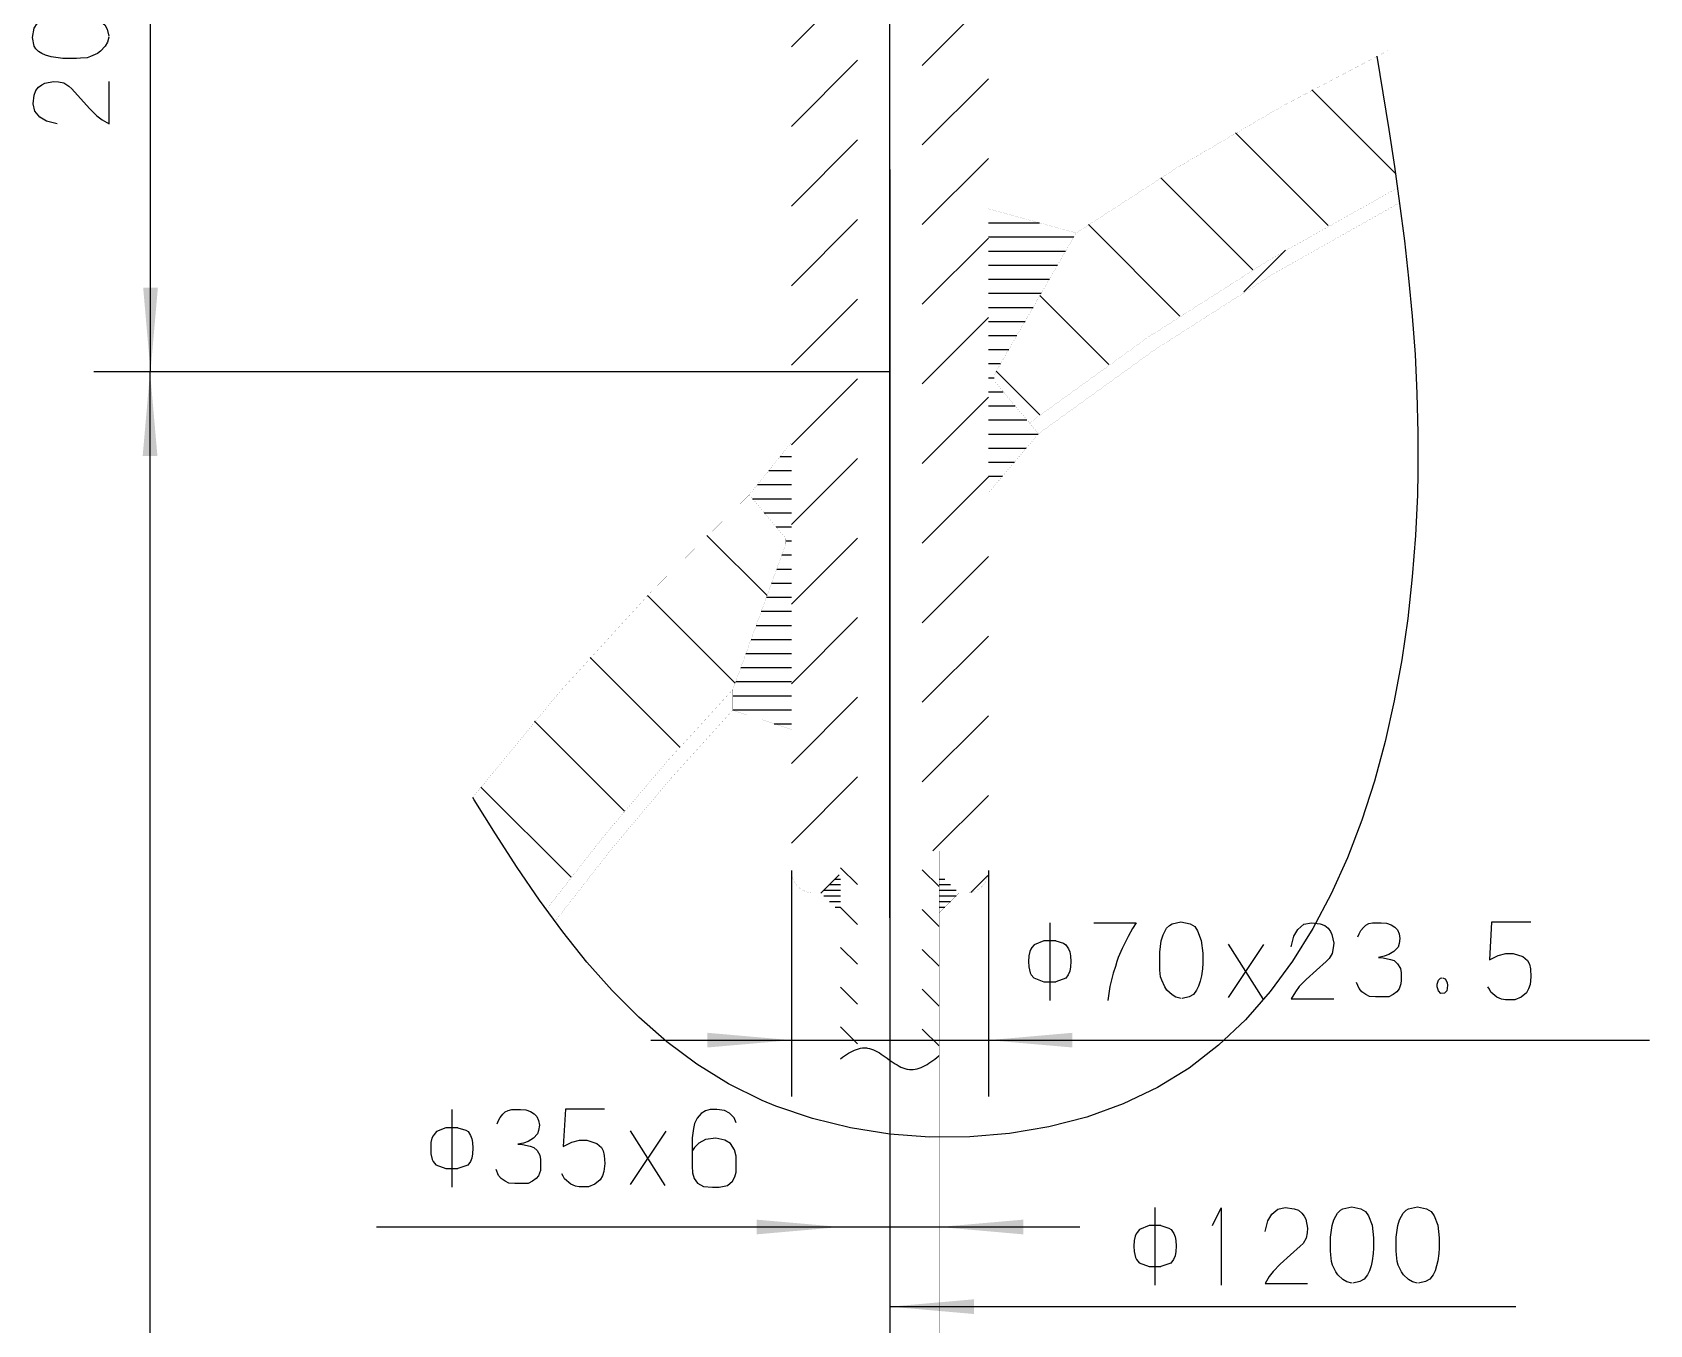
# Model space of a CAD drawing. Extents: x 0 to 8410, y 0 to 11890.
# Drawn here: x 410 to 985, y 1258 to 1717 of the extents above; entities that cross this region are included whole.
import ezdxf

# ---------------------------------------------------------------- set-up
doc = ezdxf.new("R2010")
doc.units = 0
doc.header["$MEASUREMENT"] = 0
doc.layers.add('6', color=7, linetype='Continuous')
doc.layers.add('7', color=7, linetype='Continuous')

# ---------------------------------------------------------------- blocks, each defined once
blk = doc.blocks.new('BLKENT65')
at = {"layer": '6', "color": 2, "linetype": 'Continuous'}
for p, q in [((809.373, 1299.44), (809.373, 1271.86)), ((829.778, 1293), (832.889, 1299.3)), ((832.889, 1299.3), (832.889, 1271.86)), ((853.019, 1298.88), (855.673, 1299.44)), ((855.673, 1299.44), (858.784, 1299.02)), ((858.784, 1299.02), (860.431, 1298.46)), ((875.255, 1298.46), (876.17, 1299.02)), ((876.17, 1299.02), (879.281, 1299.72)), ((879.281, 1299.72), (882.575, 1299.02)), ((882.575, 1299.02), (884.222, 1298.04)), ((898.588, 1298.46), (899.503, 1299.02)), ((899.503, 1299.02), (902.614, 1299.72)), ((902.614, 1299.72), (905.908, 1299.02)), ((905.908, 1299.02), (907.555, 1298.04)), ((848.536, 1290.9), (849.451, 1294.68)), ((849.451, 1294.68), (850.915, 1297.06)), ((850.915, 1297.06), (853.019, 1298.88)), ((860.431, 1298.46), (861.621, 1297.48)), ((861.621, 1297.48), (862.444, 1296.36)), ((862.444, 1296.36), (862.993, 1295.24)), ((862.993, 1295.24), (863.634, 1292.16)), ((872.327, 1293), (872.967, 1295.1)), ((872.967, 1295.1), (873.608, 1296.36)), ((873.608, 1296.36), (874.248, 1297.48)), ((874.248, 1297.48), (875.255, 1298.46)), ((884.222, 1298.04), (885.229, 1296.5)), ((885.229, 1296.5), (886.51, 1293.14)), ((895.66, 1293), (896.301, 1295.1)), ((896.301, 1295.1), (896.941, 1296.36)), ((896.941, 1296.36), (897.582, 1297.48)), ((897.582, 1297.48), (898.588, 1298.46)), ((907.555, 1298.04), (908.562, 1296.5)), ((908.562, 1296.5), (909.843, 1293.14)), ((801.961, 1287.68), (801.87, 1285.72)), ((802.327, 1289.22), (801.961, 1287.68)), ((802.693, 1290.06), (802.327, 1289.22)), ((803.059, 1290.62), (802.693, 1290.06)), ((803.883, 1291.6), (803.059, 1290.62)), ((807.269, 1293), (803.883, 1291.6)), ((811.478, 1293), (807.269, 1293)), ((811.478, 1293), (814.314, 1292.16)), ((814.314, 1292.16), (815.138, 1291.6)), ((815.138, 1291.6), (816.053, 1290.2)), ((816.053, 1290.2), (816.51, 1289.08)), ((816.51, 1289.08), (816.785, 1287.68)), ((816.785, 1287.68), (816.876, 1285.72)), ((863.085, 1288.52), (861.987, 1286.7)), ((863.451, 1290.48), (863.085, 1288.52)), ((863.634, 1292.16), (863.451, 1290.48)), ((871.778, 1288.94), (872.327, 1293)), ((871.778, 1284.04), (871.778, 1288.94)), ((886.51, 1293.14), (887.059, 1288.66)), ((887.059, 1288.66), (887.059, 1285.02)), ((895.111, 1288.94), (895.66, 1293)), ((895.111, 1284.04), (895.111, 1288.94)), ((909.843, 1293.14), (910.392, 1288.66)), ((910.392, 1288.66), (910.392, 1285.02)), ((801.87, 1285.72), (801.961, 1283.76)), ((801.961, 1283.76), (802.419, 1281.66)), ((816.51, 1282.22), (815.961, 1280.96)), ((816.785, 1283.76), (816.51, 1282.22)), ((816.876, 1285.72), (816.785, 1283.76)), ((857.503, 1282.64), (853.843, 1279.28)), ((860.98, 1285.72), (857.503, 1282.64)), ((861.987, 1286.7), (860.98, 1285.72)), ((871.869, 1282.64), (871.778, 1284.04)), ((872.052, 1280.26), (871.869, 1282.64)), ((886.967, 1283.06), (886.601, 1280.54)), ((887.059, 1285.02), (886.967, 1283.06)), ((895.203, 1282.64), (895.111, 1284.04)), ((895.386, 1280.26), (895.203, 1282.64)), ((910.301, 1283.06), (909.935, 1280.54)), ((910.392, 1285.02), (910.301, 1283.06)), ((802.419, 1281.66), (802.785, 1280.96)), ((802.785, 1280.96), (803.7, 1279.84)), ((803.7, 1279.84), (807.269, 1278.44)), ((807.269, 1278.44), (811.478, 1278.44)), ((815.046, 1279.7), (811.478, 1278.44)), ((815.961, 1280.96), (815.046, 1279.7)), ((851.372, 1276.76), (850, 1274.94)), ((853.843, 1279.28), (851.372, 1276.76)), ((872.51, 1279), (872.052, 1280.26)), ((873.608, 1276.62), (872.51, 1279)), ((874.34, 1275.5), (873.608, 1276.62)), ((885.595, 1276.9), (884.863, 1275.5)), ((886.144, 1278.72), (885.595, 1276.9)), ((886.601, 1280.54), (886.144, 1278.72)), ((895.843, 1279), (895.386, 1280.26)), ((896.941, 1276.62), (895.843, 1279)), ((897.673, 1275.5), (896.941, 1276.62)), ((908.928, 1276.9), (908.196, 1275.5)), ((909.477, 1278.72), (908.928, 1276.9)), ((909.935, 1280.54), (909.477, 1278.72)), ((850, 1274.94), (848.536, 1272.42)), ((848.536, 1272.42), (863.634, 1272.42)), ((876.17, 1273.82), (874.34, 1275.5)), ((877.542, 1272.98), (876.17, 1273.82)), ((879.372, 1272.56), (877.542, 1272.98)), ((882.209, 1273.12), (879.738, 1272.56)), ((883.765, 1273.96), (882.209, 1273.12)), ((884.863, 1275.5), (883.765, 1273.96)), ((899.503, 1273.82), (897.673, 1275.5)), ((900.876, 1272.98), (899.503, 1273.82)), ((902.706, 1272.56), (900.876, 1272.98)), ((905.542, 1273.12), (903.072, 1272.56)), ((907.098, 1273.96), (905.542, 1273.12)), ((908.196, 1275.5), (907.098, 1273.96))]:
    blk.add_line(p, q, dxfattribs=at)
at = {"layer": '6', "color": 1, "linetype": 'Continuous'}
blk.add_line((715.171, 1264.22), (937.569, 1264.22), dxfattribs=at)
blk.add_solid([(715.171, 1264.22), (745.056, 1266.83), (745.056, 1261.6)], dxfattribs=at)
blk = doc.blocks.new('BLKENT68')
at = {"layer": '6', "color": 1, "linetype": 'Continuous'}
for p, q in [((535.124, 1596.33), (432.24, 1596.33)), ((452.24, 659.283), (452.24, 1596.33))]:
    blk.add_line(p, q, dxfattribs=at)
blk.add_solid([(452.24, 1596.33), (454.854, 1566.45), (449.625, 1566.45)], dxfattribs=at)
blk = doc.blocks.new('BLKENT69')
at = {"layer": '6', "color": 1, "linetype": 'Continuous'}
for p, q in [((668.672, 1816.33), (432.409, 1816.33)), ((452.409, 1596.33), (452.409, 1816.33)), ((535.124, 1596.33), (432.409, 1596.33))]:
    blk.add_line(p, q, dxfattribs=at)
at = {"layer": '6', "color": 2, "linetype": 'Continuous'}
for p, q in [((410.409, 1738.46), (411.109, 1741.76)), ((411.109, 1741.76), (412.089, 1743.4)), ((412.089, 1743.4), (413.629, 1744.41)), ((413.629, 1744.41), (416.989, 1745.69)), ((416.989, 1745.69), (421.469, 1746.24)), ((421.469, 1746.24), (425.109, 1746.24)), ((425.109, 1746.24), (427.069, 1746.15)), ((427.069, 1746.15), (429.589, 1745.78)), ((429.589, 1745.78), (431.409, 1745.32)), ((431.409, 1745.32), (433.229, 1744.78)), ((433.229, 1744.78), (434.629, 1744.04)), ((434.629, 1744.04), (436.169, 1742.95)), ((436.169, 1742.95), (437.009, 1741.39)), ((411.109, 1735.35), (410.409, 1738.46)), ((437.149, 1736.72), (436.309, 1735.35)), ((437.009, 1741.39), (437.569, 1738.92)), ((437.569, 1738.55), (437.149, 1736.72)), ((411.669, 1734.44), (411.109, 1735.35)), ((412.649, 1733.43), (411.669, 1734.44)), ((413.769, 1732.79), (412.649, 1733.43)), ((415.029, 1732.15), (413.769, 1732.79)), ((417.129, 1731.51), (415.029, 1732.15)), ((421.189, 1730.96), (417.129, 1731.51)), ((426.089, 1730.96), (421.189, 1730.96)), ((427.489, 1731.05), (426.089, 1730.96)), ((429.869, 1731.23), (427.489, 1731.05)), ((431.129, 1731.69), (429.869, 1731.23)), ((433.509, 1732.79), (431.129, 1731.69)), ((434.629, 1733.52), (433.509, 1732.79)), ((436.309, 1735.35), (434.629, 1733.52)), ((411.109, 1718.42), (412.089, 1720.07)), ((412.089, 1720.07), (413.629, 1721.08)), ((413.629, 1721.08), (416.989, 1722.36)), ((416.989, 1722.36), (421.469, 1722.91)), ((421.469, 1722.91), (425.109, 1722.91)), ((425.109, 1722.91), (427.069, 1722.81)), ((427.069, 1722.81), (429.589, 1722.45)), ((429.589, 1722.45), (431.409, 1721.99)), ((431.409, 1721.99), (433.229, 1721.44)), ((433.229, 1721.44), (434.629, 1720.71)), ((434.629, 1720.71), (436.169, 1719.61)), ((436.169, 1719.61), (437.009, 1718.06)), ((410.409, 1715.13), (411.109, 1718.42)), ((411.109, 1712.02), (410.409, 1715.13)), ((437.149, 1713.39), (436.309, 1712.02)), ((437.009, 1718.06), (437.569, 1715.59)), ((437.569, 1715.22), (437.149, 1713.39)), ((411.669, 1711.1), (411.109, 1712.02)), ((412.649, 1710.1), (411.669, 1711.1)), ((413.769, 1709.45), (412.649, 1710.1)), ((415.029, 1708.81), (413.769, 1709.45)), ((417.129, 1708.17), (415.029, 1708.81)), ((421.189, 1707.62), (417.129, 1708.17)), ((426.089, 1707.62), (421.189, 1707.62)), ((427.489, 1707.72), (426.089, 1707.62)), ((429.869, 1707.9), (427.489, 1707.72)), ((431.129, 1708.36), (429.869, 1707.9)), ((433.509, 1709.45), (431.129, 1708.36)), ((434.629, 1710.19), (433.509, 1709.45)), ((436.309, 1712.02), (434.629, 1710.19)), ((411.109, 1694.63), (411.669, 1696.28)), ((411.669, 1696.28), (412.649, 1697.47)), ((412.649, 1697.47), (413.769, 1698.29)), ((413.769, 1698.29), (414.889, 1698.84)), ((414.889, 1698.84), (417.969, 1699.48)), ((417.969, 1699.48), (419.649, 1699.3)), ((419.649, 1699.3), (421.609, 1698.93)), ((421.609, 1698.93), (423.429, 1697.83)), ((423.429, 1697.83), (424.409, 1696.83)), ((424.409, 1696.83), (427.489, 1693.35)), ((437.709, 1684.38), (437.709, 1699.48)), ((410.689, 1691.52), (411.109, 1694.63)), ((411.249, 1688.87), (410.689, 1691.52)), ((427.489, 1693.35), (430.849, 1689.69)), ((413.069, 1686.76), (411.249, 1688.87)), ((415.449, 1685.3), (413.069, 1686.76)), ((419.229, 1684.38), (415.449, 1685.3)), ((430.849, 1689.69), (433.369, 1687.22)), ((433.369, 1687.22), (435.189, 1685.85)), ((435.189, 1685.85), (437.709, 1684.38))]:
    blk.add_line(p, q, dxfattribs=at)
at = {"layer": '6', "color": 1, "linetype": 'Continuous'}
for points in [[(452.409, 1816.33), (455.023, 1786.45), (449.794, 1786.45)], [(452.409, 1596.33), (449.794, 1626.22), (455.023, 1626.22)]]:
    blk.add_solid(points, dxfattribs=at)
blk = doc.blocks.new('BLKENT284')
at = {"layer": '6', "color": 2, "linetype": 'Continuous'}
for p, q in [((559.475, 1334.24), (559.475, 1306.66)), ((578.415, 1333.4), (579.514, 1333.96)), ((579.514, 1333.96), (580.795, 1334.24)), ((580.795, 1334.24), (583.906, 1334.24)), ((583.906, 1334.24), (585.827, 1334.1)), ((585.827, 1334.1), (587.474, 1333.54)), ((587.474, 1333.54), (588.755, 1332.7)), ((599.827, 1334.38), (599.095, 1321.08)), ((613.736, 1334.38), (599.827, 1334.38)), ((649.605, 1333.82), (648.141, 1332.84)), ((651.344, 1334.24), (649.605, 1333.82)), ((653.631, 1334.24), (651.344, 1334.24)), ((656.376, 1333.96), (653.631, 1334.24)), ((658.206, 1332.98), (656.376, 1333.96)), ((557.37, 1327.8), (553.984, 1326.4)), ((561.579, 1327.8), (557.37, 1327.8)), ((561.579, 1327.8), (564.416, 1326.96)), ((575.579, 1329.2), (576.128, 1330.32)), ((576.128, 1330.32), (576.677, 1331.44)), ((576.677, 1331.44), (577.592, 1332.56)), ((577.592, 1332.56), (578.415, 1333.4)), ((588.755, 1332.7), (589.67, 1331.72)), ((589.67, 1331.72), (590.311, 1330.32)), ((590.311, 1330.32), (590.585, 1328.64)), ((590.585, 1328.64), (590.311, 1326.82)), ((645.67, 1329.34), (645.396, 1327.52)), ((646.677, 1331.16), (645.67, 1329.34)), ((648.141, 1332.84), (646.677, 1331.16)), ((659.853, 1331.3), (658.206, 1332.98)), ((660.494, 1329.48), (659.853, 1331.3)), ((552.063, 1322.48), (551.971, 1320.52)), ((552.429, 1324.02), (552.063, 1322.48)), ((552.795, 1324.86), (552.429, 1324.02)), ((553.161, 1325.42), (552.795, 1324.86)), ((553.984, 1326.4), (553.161, 1325.42)), ((564.416, 1326.96), (565.239, 1326.4)), ((565.239, 1326.4), (566.154, 1325)), ((566.154, 1325), (566.612, 1323.88)), ((566.612, 1323.88), (566.886, 1322.48)), ((566.886, 1322.48), (566.978, 1320.52)), ((585.004, 1322.34), (582.991, 1321.92)), ((586.651, 1322.9), (585.004, 1322.34)), ((588.481, 1324.02), (586.651, 1322.9)), ((589.945, 1325.56), (588.481, 1324.02)), ((590.311, 1326.82), (589.945, 1325.56)), ((599.095, 1321.08), (602.115, 1322.62)), ((602.115, 1322.62), (604.86, 1323.32)), ((604.86, 1323.32), (607.514, 1323.32)), ((607.514, 1323.32), (610.991, 1322.2)), ((610.991, 1322.2), (612.638, 1320.8)), ((635.331, 1307.22), (622.978, 1326.68)), ((622.978, 1307.64), (635.605, 1326.54)), ((645.396, 1327.52), (644.847, 1324.16)), ((644.847, 1324.16), (644.847, 1314.08)), ((647.226, 1322.34), (645.67, 1320.8)), ((649.605, 1323.6), (647.226, 1322.34)), ((653.265, 1324.02), (649.605, 1323.6)), ((656.559, 1323.32), (653.265, 1324.02)), ((658.572, 1322.2), (656.559, 1323.32)), ((659.945, 1319.96), (658.572, 1322.2)), ((551.971, 1320.52), (552.063, 1318.56)), ((552.063, 1318.56), (552.52, 1316.46)), ((552.52, 1316.46), (552.886, 1315.76)), ((566.612, 1317.02), (566.063, 1315.76)), ((566.886, 1318.56), (566.612, 1317.02)), ((566.978, 1320.52), (566.886, 1318.56)), ((582.991, 1321.92), (584.638, 1321.78)), ((584.638, 1321.78), (587.291, 1321.22)), ((587.291, 1321.22), (588.572, 1320.8)), ((588.572, 1320.8), (589.762, 1319.68)), ((589.762, 1319.68), (590.768, 1318)), ((590.768, 1318), (591.043, 1316.46)), ((591.043, 1316.46), (591.043, 1313.8)), ((612.638, 1320.8), (613.278, 1319.54)), ((613.278, 1319.54), (613.644, 1317.86)), ((613.644, 1317.86), (613.827, 1315.06)), ((645.67, 1320.8), (645.03, 1319.68)), ((660.494, 1317.72), (659.945, 1319.96)), ((660.494, 1313.94), (660.494, 1317.72)), ((552.886, 1315.76), (553.801, 1314.64)), ((553.801, 1314.64), (557.37, 1313.24)), ((557.37, 1313.24), (561.579, 1313.24)), ((565.148, 1314.5), (561.579, 1313.24)), ((566.063, 1315.76), (565.148, 1314.5)), ((576.128, 1310.86), (575.213, 1312.96)), ((577.043, 1309.74), (576.128, 1310.86)), ((590.311, 1310.72), (589.487, 1309.74)), ((590.951, 1312.54), (590.311, 1310.72)), ((591.043, 1313.8), (590.951, 1312.54)), ((599.095, 1310.58), (598.546, 1311.42)), ((599.553, 1309.6), (599.095, 1310.58)), ((613.004, 1310.72), (612.18, 1309.32)), ((613.553, 1312.26), (613.004, 1310.72)), ((613.827, 1315.06), (613.553, 1312.26)), ((644.847, 1314.08), (645.03, 1311.7)), ((645.03, 1311.7), (645.579, 1309.74)), ((660.036, 1310.3), (660.494, 1311.98)), ((660.494, 1311.98), (660.494, 1313.94)), ((578.415, 1308.76), (577.043, 1309.74)), ((579.788, 1308.06), (578.415, 1308.76)), ((581.893, 1307.92), (579.788, 1308.06)), ((586.651, 1307.92), (581.893, 1307.92)), ((588.206, 1308.76), (586.651, 1307.92)), ((589.487, 1309.74), (588.206, 1308.76)), ((601.749, 1307.78), (599.553, 1309.6)), ((603.396, 1307.08), (601.749, 1307.78)), ((604.768, 1306.8), (603.396, 1307.08)), ((608.063, 1306.8), (604.768, 1306.8)), ((610.35, 1307.78), (608.063, 1306.8)), ((612.18, 1309.32), (610.35, 1307.78)), ((645.579, 1309.74), (646.768, 1308.06)), ((646.768, 1308.06), (648.965, 1306.94)), ((648.965, 1306.94), (652.076, 1306.66)), ((652.076, 1306.66), (654.546, 1306.66)), ((654.546, 1306.66), (657.474, 1307.22)), ((657.474, 1307.22), (659.213, 1308.76)), ((659.213, 1308.76), (660.036, 1310.3))]:
    blk.add_line(p, q, dxfattribs=at)
at = {"layer": '6', "color": 1, "linetype": 'Continuous'}
blk.add_line((532.671, 1292.52), (782.671, 1292.52), dxfattribs=at)
for points in [[(697.671, 1292.52), (667.785, 1289.9), (667.785, 1295.13)], [(732.671, 1292.52), (762.556, 1295.13), (762.556, 1289.9)]]:
    blk.add_solid(points, dxfattribs=at)
blk = doc.blocks.new('BLKENT287')
at = {"layer": '6', "color": 1, "linetype": 'Continuous'}
for p, q in [((680.171, 1419.13), (680.171, 1338.89)), ((750.171, 1419.13), (750.171, 1338.89)), ((630.171, 1358.89), (985.171, 1358.89))]:
    blk.add_line(p, q, dxfattribs=at)
at = {"layer": '6', "color": 2, "linetype": 'Continuous'}
for p, q in [((771.974, 1400.61), (771.974, 1373.03)), ((787.622, 1400.61), (802.72, 1400.61)), ((801.439, 1398.51), (799.883, 1395.71)), ((802.72, 1400.61), (801.439, 1398.51)), ((812.236, 1396.27), (812.877, 1397.53)), ((812.877, 1397.53), (813.517, 1398.65)), ((813.517, 1398.65), (814.524, 1399.63)), ((814.524, 1399.63), (815.439, 1400.19)), ((815.439, 1400.19), (818.55, 1400.89)), ((818.55, 1400.89), (821.844, 1400.19)), ((821.844, 1400.19), (823.491, 1399.21)), ((823.491, 1399.21), (824.498, 1397.67)), ((824.498, 1397.67), (825.779, 1394.31)), ((858.72, 1395.85), (860.184, 1398.23)), ((860.184, 1398.23), (862.288, 1400.05)), ((862.288, 1400.05), (864.942, 1400.61)), ((864.942, 1400.61), (868.053, 1400.19)), ((868.053, 1400.19), (869.7, 1399.63)), ((869.7, 1399.63), (870.89, 1398.65)), ((870.89, 1398.65), (871.713, 1397.53)), ((871.713, 1397.53), (872.262, 1396.41)), ((881.413, 1395.57), (881.962, 1396.69)), ((881.962, 1396.69), (882.511, 1397.81)), ((882.511, 1397.81), (883.426, 1398.93)), ((883.426, 1398.93), (884.249, 1399.77)), ((884.249, 1399.77), (885.347, 1400.33)), ((885.347, 1400.33), (886.628, 1400.61)), ((886.628, 1400.61), (889.739, 1400.61)), ((889.739, 1400.61), (891.661, 1400.47)), ((891.661, 1400.47), (893.308, 1399.91)), ((893.308, 1399.91), (894.589, 1399.07)), ((894.589, 1399.07), (895.504, 1398.09)), ((895.504, 1398.09), (896.145, 1396.69)), ((896.145, 1396.69), (896.419, 1395.01)), ((928.994, 1400.75), (928.262, 1387.45)), ((942.903, 1400.75), (928.994, 1400.75)), ((765.295, 1391.23), (764.929, 1390.39)), ((765.661, 1391.79), (765.295, 1391.23)), ((766.484, 1392.77), (765.661, 1391.79)), ((769.87, 1394.17), (766.484, 1392.77)), ((774.079, 1394.17), (769.87, 1394.17)), ((774.079, 1394.17), (776.916, 1393.33)), ((776.916, 1393.33), (777.739, 1392.77)), ((777.739, 1392.77), (778.654, 1391.37)), ((778.654, 1391.37), (779.112, 1390.25)), ((797.687, 1391.51), (796.314, 1388.29)), ((799.883, 1395.71), (797.687, 1391.51)), ((811.047, 1390.11), (811.596, 1394.17)), ((811.596, 1394.17), (812.236, 1396.27)), ((825.779, 1394.31), (826.328, 1389.83)), ((847.831, 1373.59), (835.478, 1393.05)), ((835.478, 1374.01), (848.105, 1392.91)), ((857.805, 1392.07), (858.72, 1395.85)), ((872.262, 1396.41), (872.903, 1393.33)), ((872.72, 1391.65), (872.354, 1389.69)), ((872.903, 1393.33), (872.72, 1391.65)), ((895.779, 1391.93), (894.315, 1390.39)), ((896.145, 1393.19), (895.779, 1391.93)), ((896.419, 1395.01), (896.145, 1393.19)), ((764.563, 1388.85), (764.471, 1386.89)), ((764.471, 1386.89), (764.563, 1384.93)), ((764.929, 1390.39), (764.563, 1388.85)), ((779.112, 1390.25), (779.386, 1388.85)), ((779.386, 1388.85), (779.478, 1386.89)), ((779.478, 1386.89), (779.386, 1384.93)), ((795.765, 1386.89), (795.308, 1385.07)), ((796.314, 1388.29), (795.765, 1386.89)), ((811.047, 1385.21), (811.047, 1390.11)), ((811.138, 1383.81), (811.047, 1385.21)), ((826.328, 1386.19), (826.236, 1384.23)), ((826.328, 1389.83), (826.328, 1386.19)), ((870.249, 1386.89), (866.772, 1383.81)), ((871.256, 1387.87), (870.249, 1386.89)), ((872.354, 1389.69), (871.256, 1387.87)), ((890.837, 1388.71), (888.824, 1388.29)), ((888.824, 1388.29), (890.471, 1388.15)), ((890.471, 1388.15), (893.125, 1387.59)), ((892.485, 1389.27), (890.837, 1388.71)), ((894.315, 1390.39), (892.485, 1389.27)), ((893.125, 1387.59), (894.406, 1387.17)), ((894.406, 1387.17), (895.596, 1386.05)), ((895.596, 1386.05), (896.602, 1384.37)), ((928.262, 1387.45), (931.282, 1388.99)), ((931.282, 1388.99), (934.027, 1389.69)), ((934.027, 1389.69), (936.681, 1389.69)), ((936.681, 1389.69), (940.158, 1388.57)), ((940.158, 1388.57), (941.805, 1387.17)), ((941.805, 1387.17), (942.445, 1385.91)), ((942.445, 1385.91), (942.811, 1384.23)), ((764.563, 1384.93), (765.02, 1382.83)), ((765.02, 1382.83), (765.386, 1382.13)), ((765.386, 1382.13), (766.301, 1381.01)), ((766.301, 1381.01), (769.87, 1379.61)), ((769.87, 1379.61), (774.079, 1379.61)), ((777.648, 1380.87), (774.079, 1379.61)), ((778.563, 1382.13), (777.648, 1380.87)), ((779.112, 1383.39), (778.563, 1382.13)), ((779.386, 1384.93), (779.112, 1383.39)), ((793.935, 1380.31), (793.386, 1377.93)), ((794.484, 1382.69), (793.935, 1380.31)), ((795.308, 1385.07), (794.484, 1382.69)), ((811.321, 1381.43), (811.138, 1383.81)), ((811.779, 1380.17), (811.321, 1381.43)), ((812.877, 1377.79), (811.779, 1380.17)), ((825.413, 1379.89), (824.864, 1378.07)), ((825.87, 1381.71), (825.413, 1379.89)), ((826.236, 1384.23), (825.87, 1381.71)), ((863.112, 1380.45), (860.641, 1377.93)), ((866.772, 1383.81), (863.112, 1380.45)), ((896.602, 1384.37), (896.877, 1382.83)), ((896.877, 1380.17), (896.785, 1378.91)), ((896.877, 1382.83), (896.877, 1380.17)), ((909.687, 1378.77), (909.87, 1379.47)), ((909.87, 1379.47), (910.145, 1380.17)), ((910.145, 1380.17), (910.877, 1380.87)), ((910.877, 1380.87), (911.334, 1381.01)), ((911.517, 1381.01), (912.524, 1380.73)), ((912.524, 1380.73), (913.164, 1379.33)), ((942.994, 1381.43), (942.72, 1378.63)), ((942.811, 1384.23), (942.994, 1381.43)), ((793.386, 1377.93), (792.654, 1373.03)), ((813.609, 1376.67), (812.877, 1377.79)), ((815.439, 1374.99), (813.609, 1376.67)), ((816.811, 1374.15), (815.439, 1374.99)), ((818.641, 1373.73), (816.811, 1374.15)), ((821.478, 1374.29), (819.007, 1373.73)), ((823.033, 1375.13), (821.478, 1374.29)), ((824.131, 1376.67), (823.033, 1375.13)), ((824.864, 1378.07), (824.131, 1376.67)), ((859.269, 1376.11), (857.805, 1373.59)), ((860.641, 1377.93), (859.269, 1376.11)), ((881.962, 1377.23), (881.047, 1379.33)), ((882.877, 1376.11), (881.962, 1377.23)), ((884.249, 1375.13), (882.877, 1376.11)), ((885.622, 1374.43), (884.249, 1375.13)), ((887.726, 1374.29), (885.622, 1374.43)), ((892.485, 1374.29), (887.726, 1374.29)), ((894.04, 1375.13), (892.485, 1374.29)), ((895.321, 1376.11), (894.04, 1375.13)), ((896.145, 1377.09), (895.321, 1376.11)), ((896.785, 1378.91), (896.145, 1377.09)), ((909.687, 1377.79), (909.687, 1378.77)), ((910.145, 1376.39), (909.687, 1377.79)), ((910.968, 1375.41), (910.145, 1376.39)), ((912.249, 1375.55), (910.968, 1375.41)), ((913.073, 1376.39), (912.249, 1375.55)), ((913.347, 1378.35), (913.073, 1376.39)), ((913.164, 1379.33), (913.347, 1378.35)), ((928.262, 1376.95), (927.713, 1377.79)), ((928.72, 1375.97), (928.262, 1376.95)), ((930.916, 1374.15), (928.72, 1375.97)), ((932.563, 1373.45), (930.916, 1374.15)), ((939.517, 1374.15), (937.23, 1373.17)), ((941.347, 1375.69), (939.517, 1374.15)), ((942.171, 1377.09), (941.347, 1375.69)), ((942.72, 1378.63), (942.171, 1377.09)), ((857.805, 1373.59), (872.903, 1373.59)), ((933.936, 1373.17), (932.563, 1373.45)), ((937.23, 1373.17), (933.936, 1373.17))]:
    blk.add_line(p, q, dxfattribs=at)
at = {"layer": '6', "color": 1, "linetype": 'Continuous'}
for points in [[(680.171, 1358.89), (650.285, 1356.28), (650.285, 1361.51)], [(750.171, 1358.89), (780.056, 1361.51), (780.056, 1356.28)]]:
    blk.add_solid(points, dxfattribs=at)
blk = doc.blocks.new('BLKENT453')
at = {"layer": '7', "color": 1, "linetype": 'Continuous'}
for p, q in [((750.171, 1649.22), (768.382, 1649.22)), ((750.171, 1644.22), (780.505, 1644.22)), ((750.171, 1639.22), (777.619, 1639.22)), ((750.171, 1634.22), (774.732, 1634.22)), ((750.171, 1629.22), (771.845, 1629.22)), ((750.171, 1624.22), (768.958, 1624.22)), ((750.171, 1619.22), (766.071, 1619.22)), ((750.171, 1614.22), (763.185, 1614.22)), ((750.171, 1609.22), (760.299, 1609.22)), ((750.171, 1604.22), (757.412, 1604.22)), ((750.171, 1599.22), (754.525, 1599.22)), ((750.171, 1594.22), (752.17, 1594.22)), ((750.171, 1589.22), (755.46, 1589.22)), ((750.171, 1584.22), (759.655, 1584.22)), ((750.171, 1579.22), (763.851, 1579.22)), ((750.171, 1574.22), (767.878, 1574.22)), ((750.171, 1569.22), (763.64, 1569.22)), ((750.171, 1564.22), (759.402, 1564.22)), ((750.171, 1559.22), (755.162, 1559.22))]:
    blk.add_line(p, q, dxfattribs=at)
blk = doc.blocks.new('BLKENT454')
at = {"layer": '7', "color": 1, "linetype": 'Continuous'}
for p, q in [((676.148, 1566.25), (680.171, 1566.25)), ((672.125, 1561.25), (680.171, 1561.25)), ((668.103, 1556.25), (680.171, 1556.25)), ((666.328, 1551.25), (680.171, 1551.25)), ((670.523, 1546.25), (680.171, 1546.25)), ((674.719, 1541.25), (680.171, 1541.25)), ((678.171, 1536.25), (680.171, 1536.25)), ((676.756, 1531.25), (680.171, 1531.25)), ((674.936, 1526.25), (680.171, 1526.25)), ((673.115, 1521.25), (680.171, 1521.25)), ((671.295, 1516.25), (680.171, 1516.25)), ((667.654, 1506.25), (680.171, 1506.25)), ((669.474, 1511.25), (680.171, 1511.25)), ((665.833, 1501.25), (680.171, 1501.25)), ((664.012, 1496.25), (680.171, 1496.25)), ((662.192, 1491.25), (680.171, 1491.25)), ((660.371, 1486.25), (680.171, 1486.25)), ((659.338, 1481.25), (680.171, 1481.25)), ((659.338, 1476.25), (680.171, 1476.25)), ((674.061, 1471.25), (680.171, 1471.25))]:
    blk.add_line(p, q, dxfattribs=at)
blk = doc.blocks.new('BLKENT455')
at = {"layer": '7', "color": 1, "linetype": 'Continuous'}
for p, q in [((894.842, 1666.77), (865.168, 1696.45)), ((870.935, 1648.25), (837.959, 1681.23)), ((844.188, 1632.57), (811.49, 1665.27)), ((818.206, 1616.13), (785.746, 1648.59)), ((792.976, 1598.93), (768.492, 1623.42)), ((768.479, 1581), (752.964, 1596.52))]:
    blk.add_line(p, q, dxfattribs=at)
blk = doc.blocks.new('BLKENT456')
at = {"layer": '7', "color": 1, "linetype": 'Continuous'}
for p, q in [((671.513, 1516.85), (650.155, 1538.21)), ((660.189, 1485.75), (629.065, 1516.87)), ((640.512, 1463), (608.645, 1494.86)), ((620.84, 1440.24), (588.899, 1472.18)), ((601.877, 1416.78), (569.829, 1448.82))]:
    blk.add_line(p, q, dxfattribs=at)
blk = doc.blocks.new('BLKENT457')
at = {"layer": '7', "color": 1, "linetype": 'Continuous'}
blk.add_line((840.981, 1624.73), (855.75, 1639.5), dxfattribs=at)
blk = doc.blocks.new('BLKENT590')
at = {"layer": '7', "color": 1, "linetype": 'Continuous'}
for p, q in [((698.67, 1815.11), (701.7, 1818.14)), ((700.177, 1788.33), (703.67, 1791.82)), ((697.671, 1757.54), (703.67, 1763.54)), ((680.171, 1711.76), (703.67, 1735.26)), ((680.171, 1683.47), (703.67, 1706.97)), ((680.171, 1655.19), (703.67, 1678.69)), ((680.171, 1626.9), (703.67, 1650.4)), ((680.171, 1598.62), (703.67, 1622.12)), ((680.171, 1570.34), (703.67, 1593.83)), ((680.171, 1542.05), (703.67, 1565.55)), ((680.171, 1513.77), (703.67, 1537.27)), ((680.171, 1485.48), (703.67, 1508.98)), ((680.171, 1457.2), (703.67, 1480.7)), ((680.171, 1428.91), (703.67, 1452.41)), ((690.675, 1411.13), (697.171, 1417.63))]:
    blk.add_line(p, q, dxfattribs=at)
blk = doc.blocks.new('BLKENT591')
at = {"layer": '7', "color": 1, "linetype": 'Continuous'}
for p, q in [((726.671, 1790.05), (731.671, 1795.05)), ((726.671, 1761.76), (732.671, 1767.76)), ((726.671, 1733.48), (738.678, 1745.49)), ((726.671, 1705.19), (749.029, 1727.55)), ((726.671, 1676.91), (750.171, 1700.41)), ((726.671, 1648.63), (750.171, 1672.13)), ((726.671, 1620.34), (750.171, 1643.84)), ((726.671, 1592.06), (750.171, 1615.56)), ((726.671, 1563.77), (750.171, 1587.27)), ((726.671, 1535.49), (750.171, 1558.99)), ((726.671, 1507.2), (750.171, 1530.7)), ((726.671, 1478.92), (750.171, 1502.42)), ((726.671, 1450.64), (750.171, 1474.14)), ((730.453, 1426.13), (750.171, 1445.85)), ((743.934, 1411.33), (749.974, 1417.37))]:
    blk.add_line(p, q, dxfattribs=at)
blk = doc.blocks.new('BLKENT592')
at = {"layer": '7', "color": 1, "linetype": 'Continuous'}
for p, q in [((703.67, 1414.14), (697.671, 1420.13)), ((732.671, 1413.42), (726.671, 1419.42)), ((703.67, 1399.99), (697.671, 1405.99)), ((732.671, 1399.28), (726.671, 1405.28)), ((703.67, 1385.85), (697.671, 1391.85)), ((732.671, 1385.13), (726.671, 1391.13)), ((703.67, 1371.71), (697.671, 1377.71)), ((732.671, 1370.99), (726.671, 1376.99)), ((703.67, 1357.57), (697.671, 1363.57)), ((732.671, 1356.85), (726.671, 1362.85))]:
    blk.add_line(p, q, dxfattribs=at)
blk = doc.blocks.new('BLKENT593')
at = {"layer": '7', "color": 1, "linetype": 'Continuous'}
for p, q in [((732.671, 1416.13), (734.67, 1416.13)), ((732.671, 1414.13), (736.671, 1414.13)), ((732.671, 1412.13), (738.671, 1412.13)), ((732.671, 1410.13), (738.671, 1410.13)), ((732.671, 1408.13), (736.671, 1408.13)), ((732.671, 1406.13), (734.671, 1406.13))]:
    blk.add_line(p, q, dxfattribs=at)
blk = doc.blocks.new('BLKENT594')
at = {"layer": '7', "color": 1, "linetype": 'Continuous'}
for p, q in [((693.671, 1414.13), (697.671, 1414.13)), ((695.671, 1416.13), (697.671, 1416.13)), ((691.671, 1412.13), (697.671, 1412.13)), ((691.671, 1410.13), (697.671, 1410.13)), ((693.671, 1408.13), (697.671, 1408.13)), ((695.67, 1406.13), (697.671, 1406.13))]:
    blk.add_line(p, q, dxfattribs=at)

msp = doc.modelspace()

# ---------------------------------------------------------------- linework, layer by layer
at = {"layer": '6'}
for p, q in [((715.171, 1402.33), (715.171, 1799.11)), ((888.263, 1708.46), (890.402, 1695.45)), ((890.402, 1695.45), (892.483, 1682.41)), ((892.483, 1682.41), (894.471, 1669.31)), ((715.171, 1668.16), (715.171, 652.955)), ((894.471, 1669.31), (896.33, 1656.15)), ((896.33, 1656.15), (898.027, 1642.9)), ((898.027, 1642.9), (899.525, 1629.54)), ((899.525, 1629.54), (900.789, 1616.06)), ((900.789, 1616.06), (901.784, 1602.43)), ((901.784, 1602.43), (902.475, 1588.64)), ((715.171, 1596.33), (535.124, 1596.33)), ((902.475, 1588.64), (902.827, 1574.67)), ((902.827, 1574.67), (902.804, 1560.5)), ((902.804, 1560.5), (902.62, 1552.62)), ((902.62, 1552.62), (901.949, 1538.11)), ((902.62, 1552.62), (902.62, 1552.62)), ((901.949, 1538.11), (900.821, 1523.46)), ((900.821, 1523.46), (899.209, 1508.74)), ((899.209, 1508.74), (897.084, 1494.04)), ((897.084, 1494.04), (894.419, 1479.45)), ((894.419, 1479.45), (891.187, 1465.03)), ((891.187, 1465.03), (887.358, 1450.88)), ((887.358, 1450.88), (882.906, 1437.07)), ((567.415, 1444.3), (566.921, 1445.1)), ((574.979, 1432.14), (567.415, 1444.3)), ((882.906, 1437.07), (877.802, 1423.69)), ((582.702, 1420.2), (574.979, 1432.14)), ((590.649, 1408.59), (582.702, 1420.2)), ((877.802, 1423.69), (872.019, 1410.83)), ((598.882, 1397.37), (590.649, 1408.59)), ((872.019, 1410.83), (865.529, 1398.56)), ((607.462, 1386.64), (598.882, 1397.37)), ((865.529, 1398.56), (858.304, 1386.96)), ((616.454, 1376.49), (607.462, 1386.64)), ((858.304, 1386.96), (850.316, 1376.13)), ((625.918, 1367), (616.454, 1376.49)), ((850.316, 1376.13), (841.538, 1366.14)), ((635.917, 1358.27), (625.918, 1367)), ((841.538, 1366.14), (831.941, 1357.07)), ((646.515, 1350.38), (635.917, 1358.27)), ((831.941, 1357.07), (821.498, 1349)), ((697.669, 1352.28), (698.375, 1352.81)), ((698.375, 1352.81), (699.081, 1353.32)), ((699.081, 1353.32), (699.787, 1353.8)), ((699.787, 1353.8), (700.493, 1354.25)), ((700.493, 1354.25), (701.198, 1354.65)), ((701.198, 1354.65), (701.904, 1355.02)), ((701.904, 1355.02), (702.609, 1355.35)), ((702.609, 1355.35), (703.313, 1355.62)), ((703.313, 1355.62), (704.017, 1355.85)), ((704.017, 1355.85), (704.722, 1356.01)), ((704.722, 1356.01), (705.425, 1356.12)), ((705.425, 1356.12), (706.129, 1356.16)), ((706.129, 1356.16), (706.831, 1356.13)), ((706.831, 1356.13), (707.213, 1356.08)), ((707.213, 1356.08), (707.213, 1356.08)), ((707.213, 1356.08), (707.915, 1355.94)), ((707.915, 1355.94), (708.617, 1355.73)), ((708.617, 1355.73), (709.318, 1355.46)), ((709.318, 1355.46), (710.019, 1355.13)), ((710.019, 1355.13), (710.719, 1354.76)), ((710.719, 1354.76), (711.419, 1354.35)), ((711.419, 1354.35), (712.119, 1353.91)), ((712.119, 1353.91), (712.819, 1353.44)), ((712.819, 1353.44), (713.518, 1352.96)), ((713.518, 1352.96), (714.217, 1352.46)), ((714.217, 1352.46), (714.915, 1351.96)), ((714.915, 1351.96), (715.614, 1351.47)), ((715.614, 1351.47), (716.312, 1350.99)), ((716.312, 1350.99), (717.01, 1350.53)), ((729.058, 1350.67), (729.754, 1351.14)), ((729.754, 1351.14), (730.451, 1351.64)), ((730.451, 1351.64), (731.147, 1352.17)), ((731.147, 1352.17), (731.843, 1352.73)), ((731.843, 1352.73), (732.54, 1353.31)), ((732.54, 1353.31), (732.657, 1353.41)), ((657.773, 1343.42), (646.515, 1350.38)), ((717.01, 1350.53), (717.707, 1350.1)), ((717.707, 1350.1), (718.405, 1349.7)), ((718.405, 1349.7), (719.102, 1349.34)), ((719.102, 1349.34), (719.799, 1349.03)), ((719.799, 1349.03), (720.497, 1348.78)), ((720.497, 1348.78), (721.194, 1348.59)), ((721.194, 1348.59), (721.395, 1348.54)), ((721.395, 1348.54), (721.395, 1348.54)), ((721.395, 1348.54), (722.092, 1348.44)), ((722.092, 1348.44), (722.789, 1348.41)), ((722.789, 1348.41), (723.486, 1348.44)), ((723.486, 1348.44), (724.182, 1348.54)), ((724.182, 1348.54), (724.879, 1348.7)), ((724.879, 1348.7), (725.576, 1348.91)), ((725.576, 1348.91), (726.272, 1349.17)), ((726.272, 1349.17), (726.969, 1349.48)), ((726.969, 1349.48), (727.665, 1349.84)), ((727.665, 1349.84), (728.362, 1350.23)), ((728.362, 1350.23), (729.058, 1350.67)), ((821.498, 1349), (810.237, 1342.06)), ((669.754, 1337.47), (657.773, 1343.42)), ((810.237, 1342.06), (798.054, 1336.24)), ((810.237, 1342.06), (810.237, 1342.06)), ((674.624, 1335.45), (669.754, 1337.47)), ((669.754, 1337.47), (669.754, 1337.47)), ((687.615, 1331.02), (674.624, 1335.45)), ((798.054, 1336.24), (785.131, 1331.58)), ((701.166, 1327.71), (687.615, 1331.02)), ((715.114, 1325.52), (701.166, 1327.71)), ((771.632, 1328.07), (757.719, 1325.72)), ((785.131, 1331.58), (771.632, 1328.07)), ((729.297, 1324.45), (715.114, 1325.52)), ((743.552, 1324.52), (729.297, 1324.45)), ((757.719, 1325.72), (743.552, 1324.52))]:
    msp.add_line(p, q, dxfattribs=at)
at = {"layer": '6', "const_width": 0.03}
for points in [[(703.67, 1355.74), (703.67, 1817.42)], [(726.671, 1349.34), (726.671, 1817.42)], [(680.171, 1419.13), (680.171, 1723.43)], [(750.171, 1419.13), (750.171, 1723.44)], [(781.339, 1645.67), (750.171, 1654.22)], [(752.17, 1595.15), (781.339, 1645.67)], [(752.17, 1593.15), (752.17, 1595.15)], [(752.17, 1593.15), (767.962, 1574.32)], [(665.18, 1552.62), (680.171, 1571.25)], [(750.171, 1553.33), (767.962, 1574.32)], [(752.17, 1568.35), (752.17, 1568.6)], [(678.171, 1537.13), (665.18, 1552.62)], [(678.171, 1535.13), (659.123, 1482.82)], [(678.171, 1535.13), (678.171, 1537.13)], [(659.338, 1483.41), (659.338, 1476.13)], [(659.338, 1476.13), (680.171, 1469.22)], [(697.171, 1426.13), (733.17, 1426.13)], [(697.171, 1417.63), (697.171, 1426.13)], [(697.671, 1426.13), (697.671, 1180.48)], [(732.671, 1426.13), (732.671, 1180.48)], [(733.17, 1417.63), (733.17, 1426.13)], [(690.67, 1411.13), (697.671, 1418.13)], [(739.671, 1411.13), (732.671, 1418.13)], [(688.17, 1411.13), (690.67, 1411.13)], [(690.67, 1411.13), (697.671, 1404.13)], [(739.671, 1411.13), (732.671, 1404.13)], [(739.671, 1411.13), (742.171, 1411.13)]]:
    msp.add_lwpolyline(points, dxfattribs=at)
for points in [[(892.105, 1710.38, 0.0337974), (781.363, 1645.63, -0.1)], [(895.573, 1661.64, 0.0429495), (764.746, 1578.16, -0.1)], [(896.3, 1656.37, 0.042388), (767.962, 1574.32, -0.1)], [(665.179, 1552.62, 0.0383858), (566.909, 1445.11, -0.1)], [(659.338, 1483.41, 0.0283364), (593.029, 1405.26, -0.1)], [(659.338, 1476.13, 0.0272888), (596.112, 1401.04, -0.1)], [(680.171, 1419.13, 0.414214), (688.17, 1411.13, -0.1)], [(742.171, 1411.13, 0.414214), (750.171, 1419.13, -0.1)]]:
    msp.add_lwpolyline(points, format="xyb", dxfattribs=at)

# ---------------------------------------------------------------- block references
at = {"layer": '6'}
for name in ['BLKENT69', 'BLKENT590', 'BLKENT591', 'BLKENT455', 'BLKENT453', 'BLKENT457', 'BLKENT68', 'BLKENT454', 'BLKENT456', 'BLKENT592', 'BLKENT287', 'BLKENT594', 'BLKENT593', 'BLKENT284', 'BLKENT65']:
    msp.add_blockref(name, (0, 0), dxfattribs=at)

doc.saveas('drawing.dxf')
